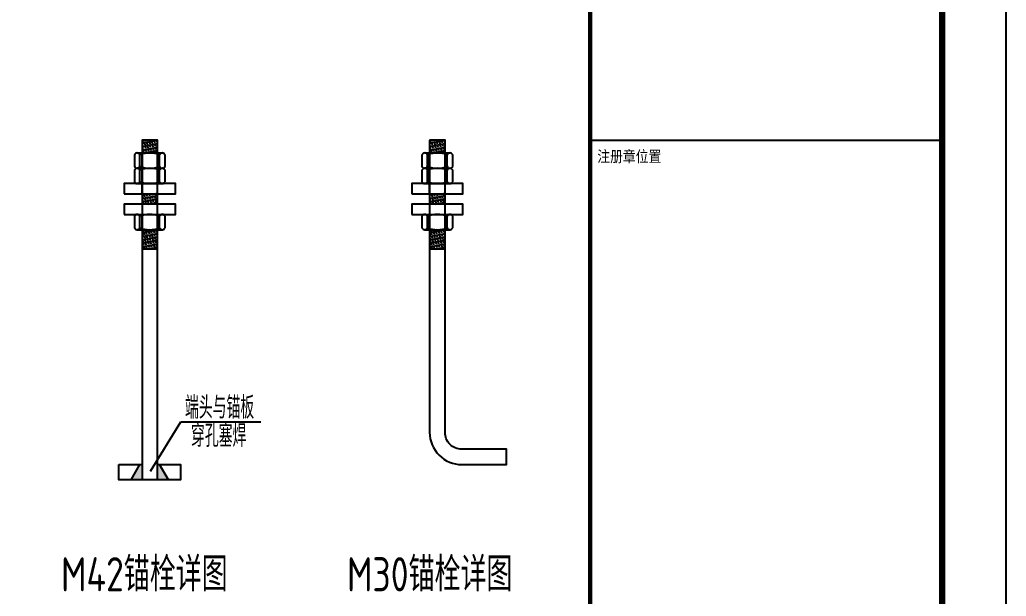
# Model space of a CAD drawing. Extents: x 9752569 to 9923256, y 1590558 to 2510207.
# Drawn here: x 9900143 to 9923256, y 2240117 to 2253610 of the extents above; entities that cross this region are included whole.
import ezdxf

# ---------------------------------------------------------------- set-up
doc = ezdxf.new("R2010")
doc.units = 0
doc.header["$LTSCALE"] = 1000
doc.header["$MEASUREMENT"] = 0
doc.layers.get('0').update_dxf_attribs({"linetype": 'CONTINUOUS'})
for name, color, linetype in [('PP-PM-TK', 7, 'CONTINUOUS'), ('PUB_TEXT', 7, 'CONTINUOUS'), ('PUB_TITLE', 4, 'CONTINUOUS'), ('一般文字', 6, 'CONTINUOUS'), ('螺栓', 15, 'CONTINUOUS')]:
    doc.layers.add(name, color=color, linetype=linetype)
doc.styles.add('_HZTXT', font='atssdeng.shx', dxfattribs={"width": 0.8, "bigfont": 'atssdchn.shx'})
doc.styles.add('TQ', font='txt.shx', dxfattribs={"width": 0.8, "bigfont": 'hztxt.shx'})
doc.styles.add('TSSD_REIN', font='atssdeng.shx', dxfattribs={"width": 0.7, "bigfont": 'atssdchn.shx'})

# ---------------------------------------------------------------- blocks, each defined once
blk = doc.blocks.new('A2 TK 2019')
at = {"layer": 'PP-PM-TK', "color": 4}
blk.add_line((7035935, 2005667), (7041435, 2005667), dxfattribs=at)
at = {"layer": 'PP-PM-TK', "color": 4, "const_width": 70}
blk.add_lwpolyline([(7035935, 2015184), (7041435, 2015184), (7041435, 1975184), (7035935, 1975184)], close=True, dxfattribs=at)
at = {"layer": 'PUB_TEXT', "color": 2, "style": 'TQ'}
blk.add_text('注册章位置', height=200, dxfattribs=at).set_placement((7036047, 2005304))

msp = doc.modelspace()

# ---------------------------------------------------------------- hatches: boundary and pattern name
at = {"layer": '螺栓'}
h = msp.add_hatch(dxfattribs=at)
h.set_pattern_fill('ANSI33', color=256, scale=25, angle=146, style=0)
h.set_pattern_definition([(191, (2558945.34, 386290.81), (15.145464, -77.9166577), []), (191, (2558898.81, 386322.19), (15.145464, -77.9166577), [39.6875, -19.84375])])
h.paths.add_polyline_path([(9903008.4, 2250794.2), (9903008.4, 2250494.2), (9903368.4, 2250494.2), (9903368.4, 2250794.2)])
h.paths.add_polyline_path([(9903008.4, 2249294.2), (9903368.4, 2249294.2), (9903368.4, 2249534.2), (9903008.4, 2249534.2), (9903008.4, 2249534.1)])
h.paths.add_polyline_path([(9903368.4, 2248694.2), (9903008.4, 2248694.1), (9903008.4, 2248243.2), (9903368.4, 2248243.2)])
h = msp.add_hatch(dxfattribs=at)
h.set_pattern_fill('ANSI33', color=256, scale=25, angle=146, style=0)
h.set_pattern_definition([(191, (2565683.7, 386290.81), (15.145464, -77.9166577), []), (191, (2565637.17, 386322.19), (15.145464, -77.9166577), [39.6875, -19.84375])])
h.paths.add_polyline_path([(9909746.7, 2250794.2), (9909746.7, 2250494.2), (9910106.7, 2250494.2), (9910106.7, 2250794.2)])
h.paths.add_polyline_path([(9909746.7, 2249294.2), (9910106.7, 2249294.2), (9910106.7, 2249534.2), (9909746.7, 2249534.2), (9909746.7, 2249534.1)])
h.paths.add_polyline_path([(9910106.7, 2248694.2), (9909746.7, 2248694.1), (9909746.7, 2248243.2), (9910106.7, 2248243.2)])
h = msp.add_hatch(color=256, dxfattribs=at)
h.paths.add_polyline_path([(9903008.4, 2243199.7), (9902958.4, 2243199.7), (9902750.5, 2242839.7), (9903008.4, 2242839.7)])
h.paths.add_polyline_path([(9903368.4, 2242839.7), (9903626.2, 2242839.7), (9903418.4, 2243199.7), (9903368.4, 2243199.7)])

# ---------------------------------------------------------------- linework, layer by layer
at = {"layer": 'PUB_TITLE'}
msp.add_lwpolyline([(9811805.5, 2203569.9), (9923255.5, 2203569.9), (9923255.5, 2266569.9), (9811805.5, 2266569.9)], close=True, dxfattribs=at)
at = {"layer": 'PUB_TITLE', "const_width": 150}
msp.add_lwpolyline([(9815555.5, 2205069.9), (9921755.5, 2205069.9), (9921755.5, 2265069.9), (9815555.5, 2265069.9)], close=True, dxfattribs=at)
at = {"layer": '一般文字', "color": 7}
for p, q in [((9903203, 2243046.5, -1778.2), (9903917.4, 2244195.6, -1778.2)), ((9903917.4, 2244195.6, -1778.2), (9905788.9, 2244195.6, -1778.2))]:
    msp.add_line(p, q, dxfattribs=at)
at = {"layer": '螺栓'}
for p, q in [((9902957, 2250179.2), (9902957, 2250449.2)), ((9903419.7, 2250179.2), (9903419.7, 2250449.2)), ((9909695.3, 2250179.2), (9909695.3, 2250449.2)), ((9910158.1, 2250179.2), (9910158.1, 2250449.2)), ((9902957, 2249819.2), (9902957, 2250089.2)), ((9903419.7, 2249819.2), (9903419.7, 2250089.2)), ((9909695.3, 2249819.2), (9909695.3, 2250089.2)), ((9910158.1, 2249819.2), (9910158.1, 2250089.2)), ((9902957, 2248739.1), (9902957, 2249009.1)), ((9903419.7, 2248739.2), (9903419.7, 2249009.2)), ((9909695.3, 2248739.1), (9909695.3, 2249009.1)), ((9910158.1, 2248739.2), (9910158.1, 2249009.2)), ((9902750.5, 2242839.7), (9902958.4, 2243199.7)), ((9903626.2, 2242839.7), (9903418.4, 2243199.7))]:
    msp.add_line(p, q, dxfattribs=at)
for points in [[(9903368.4, 2242839.7), (9903368.4, 2250794.2), (9903008.4, 2250794.2), (9903008.4, 2242839.7)], [(9902892.7, 2250494.2), (9903484, 2250494.2)], [(9902892.7, 2250494.2), (9903484, 2250494.2)], [(9903008.4, 2249534.1), (9903008.4, 2250494.2)], [(9903368.4, 2249534.2), (9903368.4, 2250494.2)], [(9909631, 2250494.2), (9910222.4, 2250494.2)], [(9909631, 2250494.2), (9910222.4, 2250494.2)], [(9909746.7, 2249534.1), (9909746.7, 2250494.2)], [(9910106.7, 2249534.2), (9910106.7, 2250494.2)], [(9902892.7, 2250134.2), (9903484, 2250134.2)], [(9902892.7, 2250134.2), (9903484, 2250134.2)], [(9902892.7, 2250134.2), (9903484, 2250134.2)], [(9902957, 2250134.2), (9902892.7, 2250134.2)], [(9909631, 2250134.2), (9910222.4, 2250134.2)], [(9909631, 2250134.2), (9910222.4, 2250134.2)], [(9909631, 2250134.2), (9910222.4, 2250134.2)], [(9909695.3, 2250134.2), (9909631, 2250134.2)], [(9902892.7, 2249774.2), (9903484, 2249774.2)], [(9902957, 2249774.2), (9902892.7, 2249774.2)], [(9909631, 2249774.2), (9910222.4, 2249774.2)], [(9909695.3, 2249774.2), (9909631, 2249774.2)], [(9902892.7, 2249054.1), (9903484, 2249054.2)], [(9903008.4, 2248694.1), (9903008.4, 2249054.2)], [(9903368.4, 2248694.2), (9903368.4, 2249054.2)], [(9909631, 2249054.1), (9910222.4, 2249054.2)], [(9909746.7, 2248694.1), (9909746.7, 2249054.2)], [(9910106.7, 2248694.2), (9910106.7, 2249054.2)], [(9902892.7, 2248694.1), (9903484, 2248694.2)], [(9902957, 2248694.1), (9902892.7, 2248694.1)], [(9909631, 2248694.1), (9910222.4, 2248694.2)], [(9909695.3, 2248694.1), (9909631, 2248694.1)], [(9903368.4, 2248243.2), (9903008.4, 2248243.2)], [(9910106.7, 2248243.2), (9909746.7, 2248243.2)], [(9902468.4, 2243199.7), (9903008.4, 2243199.7)], [(9903368.4, 2243199.7), (9903908.4, 2243199.7), (9903908.4, 2242839.7), (9902468.4, 2242839.7), (9902468.4, 2243199.7)]]:
    msp.add_lwpolyline(points, dxfattribs=at)
for points in [[(9909746.7, 2250794.2), (9909746.7, 2243949.7, 0.4142136), (9910496.7, 2243199.7), (9911546.4, 2243199.7), (9911546.4, 2243559.7), (9910496.7, 2243559.7, -0.4142136), (9910106.7, 2243949.7), (9910106.7, 2250794.2)], [(9903548.4, 2250179.2), (9903548.4, 2250449.2, 0.6997338), (9903419.7, 2250449.2, 0.1944855), (9902957, 2250449.2, 0.6997338), (9902828.4, 2250449.1), (9902828.4, 2250179.1, 0.6997338), (9902957, 2250179.2, 0.1944855), (9903419.7, 2250179.2, 0.6997338)], [(9910286.7, 2250179.2), (9910286.7, 2250449.2, 0.6997338), (9910158.1, 2250449.2, 0.1944855), (9909695.3, 2250449.2, 0.6997338), (9909566.7, 2250449.1), (9909566.7, 2250179.1, 0.6997338), (9909695.3, 2250179.2, 0.1944855), (9910158.1, 2250179.2, 0.6997338)], [(9903548.4, 2249819.2), (9903548.4, 2250089.2, 0.6997338), (9903419.7, 2250089.2, 0.1944855), (9902957, 2250089.2, 0.6997338), (9902828.4, 2250089.1), (9902828.4, 2249819.1, 0.6997338), (9902957, 2249819.2, 0.1944855), (9903419.7, 2249819.2, 0.6997338)], [(9910286.7, 2249819.2), (9910286.7, 2250089.2, 0.6997338), (9910158.1, 2250089.2, 0.1944855), (9909695.3, 2250089.2, 0.6997338), (9909566.7, 2250089.1), (9909566.7, 2249819.1, 0.6997338), (9909695.3, 2249819.2, 0.1944855), (9910158.1, 2249819.2, 0.6997338)], [(9903548.4, 2248739.2), (9903548.4, 2249009.2, 0.6997338), (9903419.7, 2249009.2, 0.1944855), (9902957, 2249009.1, 0.6997338), (9902828.4, 2249009.1), (9902828.4, 2248739.1, 0.6997338), (9902957, 2248739.1, 0.1944855), (9903419.7, 2248739.2, 0.6997338)], [(9910286.7, 2248739.2), (9910286.7, 2249009.2, 0.6997338), (9910158.1, 2249009.2, 0.1944855), (9909695.3, 2249009.1, 0.6997338), (9909566.7, 2249009.1), (9909566.7, 2248739.1, 0.6997338), (9909695.3, 2248739.1, 0.1944855), (9910158.1, 2248739.2, 0.6997338)]]:
    msp.add_lwpolyline(points, format="xyb", close=True, dxfattribs=at)
for points in [[(9902588.4, 2249534.2), (9903788.4, 2249534.2), (9903788.4, 2249774.2), (9902588.4, 2249774.2)], [(9909326.7, 2249534.2), (9910526.7, 2249534.2), (9910526.7, 2249774.2), (9909326.7, 2249774.2)], [(9902588.4, 2249054.2), (9903788.4, 2249054.2), (9903788.4, 2249294.2), (9902588.4, 2249294.2)], [(9909326.7, 2249054.2), (9910526.7, 2249054.2), (9910526.7, 2249294.2), (9909326.7, 2249294.2)]]:
    msp.add_lwpolyline(points, close=True, dxfattribs=at)

# ---------------------------------------------------------------- block references
at = {"xscale": 1.5, "yscale": 1.5, "zscale": 1.5}
msp.add_blockref('A2 TK 2019', (-640397.3, -757705.8), dxfattribs=at)

# ---------------------------------------------------------------- texts
at = {"layer": '一般文字', "color": 7, "style": 'TSSD_REIN', "width": 0.65}
for s, p in [('端头与锚板', (9904014.7, 2244270.6, -1778.2)), ('穿孔塞焊', (9904156.1, 2243611.8, -1778.2))]:
    msp.add_text(s, height=525, dxfattribs=at).set_placement(p)
at = {"layer": '一般文字', "color": 2, "style": '_HZTXT', "width": 0.8}
for s, p in [('M42锚栓详图', (9901110.6, 2240230.6)), ('M30锚栓详图', (9907809.5, 2240230.6))]:
    msp.add_text(s, height=800, dxfattribs=at).set_placement(p)

doc.saveas('drawing.dxf')
